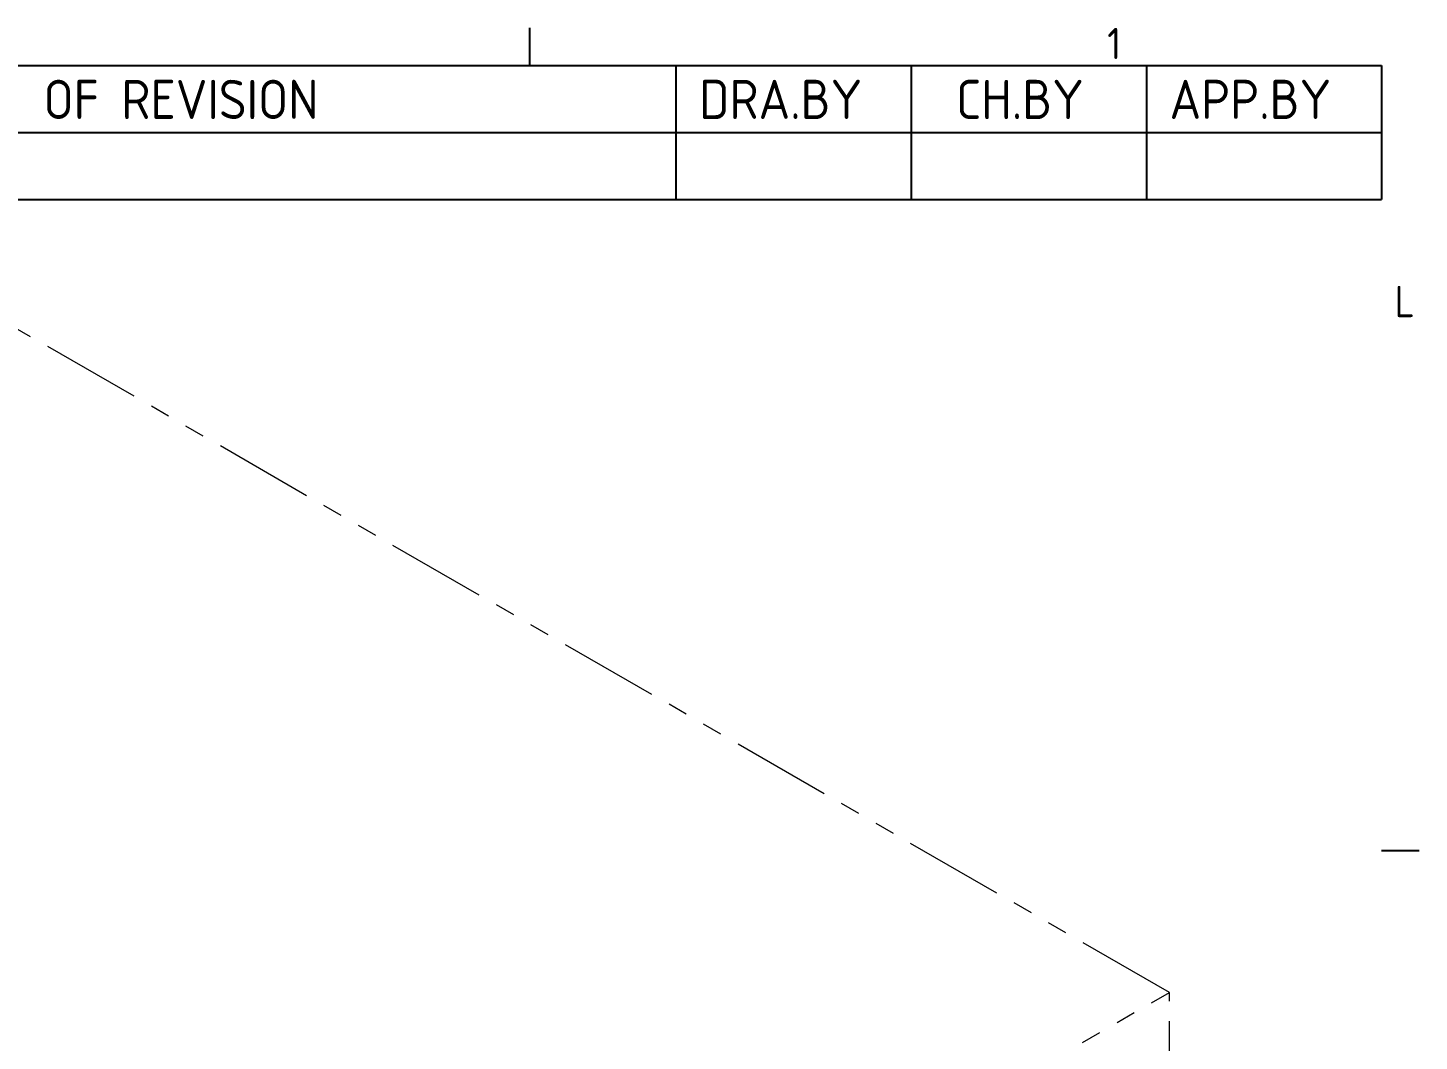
# Model space of a CAD drawing. Header units: millimetres. Extents: x 0 to 5945, y 0 to 4205.
# Drawn here: x 5413.3 to 5857, y 3793.8 to 4117 of the extents above; entities that cross this region are included whole.
import ezdxf

# ---------------------------------------------------------------- set-up
doc = ezdxf.new("R2010")
doc.units = ezdxf.units.MM
doc.header["$LTSCALE"] = 5
doc.linetypes.add('PHANTOM', pattern=[63.5, 31.75, -6.35, 6.35, -6.35, 6.35, -6.35])
doc.layers.get('0').update_dxf_attribs({"color": 3, "lineweight": 25})
for name, color, linetype, lineweight in [('경계(ISO)', 7, 'Continuous', 25), ('기호(ISO)', 5, 'Continuous', 25), ('참조(ISO)', 6, 'Continuous', 35)]:
    doc.layers.add(name, color=color, linetype=linetype, lineweight=lineweight)
doc.styles.add('ISO Proportiona M2B', font='isocp.shx')
doc.styles.add('문자 텍스트_PSTEK_POSCO', font='isocp.shx')

# ---------------------------------------------------------------- blocks, each defined once
blk = doc.blocks.new('경계 Default Border')
at = {"layer": '경계(ISO)'}
for p, q in [((1114.688, 821), (1114.688, 823.4)), ((1169, 770.917), (1171.4, 770.917))]:
    blk.add_line(p, q, dxfattribs=at)
at = {"layer": '경계(ISO)', "color": 2, "char_height": 2, "attachment_point": 7, "style": '문자 텍스트_PSTEK_POSCO'}
for s, insert in [('1', (1151.501, 821.4)), ('L', (1169.83, 804.939))]:
    blk.add_mtext(s, dxfattribs=dict(at, insert=insert))
blk = doc.blocks.new('리비전 내역')
at = {"layer": '기호(ISO)'}
for p, q in [((1017, 821), (1169, 821)), ((1124, 821), (1124, 816.72)), ((1139, 821), (1139, 816.72)), ((1154, 821), (1154, 816.72)), ((1169, 821), (1169, 816.72)), ((1017, 816.72), (1169, 816.72)), ((1124, 816.72), (1124, 812.44)), ((1139, 816.72), (1139, 812.44)), ((1154, 816.72), (1154, 812.44)), ((1169, 816.72), (1169, 812.44)), ((1017, 812.44), (1169, 812.44))]:
    blk.add_line(p, q, dxfattribs=at)
at = {"layer": '기호(ISO)', "color": 2, "char_height": 2.5, "attachment_point": 7, "style": 'ISO Proportiona M2B'}
for s, insert in [('DESCRIPTION OF REVISION', (1064.507, 817.583)), ('DRA.BY', (1125.476, 817.583)), ('CH.BY', (1141.864, 817.583)), ('APP.BY', (1155.478, 817.583))]:
    blk.add_mtext(s, dxfattribs=dict(at, insert=insert))

msp = doc.modelspace()

# ---------------------------------------------------------------- linework, layer by layer
at = {"layer": '참조(ISO)', "color": 6, "linetype": 'PHANTOM', "lineweight": 0, "ltscale": 0.2}
for p, q in [((5777.3623, 3809.3231), (5353.0982, 4053.6406)), ((5441.4866, 3615.9052), (5777.3623, 3809.3231)), ((5777.3623, 3768.4458), (5777.3623, 3809.3231))]:
    msp.add_line(p, q, dxfattribs=at)

# ---------------------------------------------------------------- block references
at = {"xscale": 5, "yscale": 5, "zscale": 5}
msp.add_blockref('경계 Default Border', (0, 0), dxfattribs=at)
at = {"layer": '기호(ISO)', "xscale": 5, "yscale": 5, "zscale": 5}
msp.add_blockref('리비전 내역', (0, 0), dxfattribs=at)

doc.saveas('drawing.dxf')
